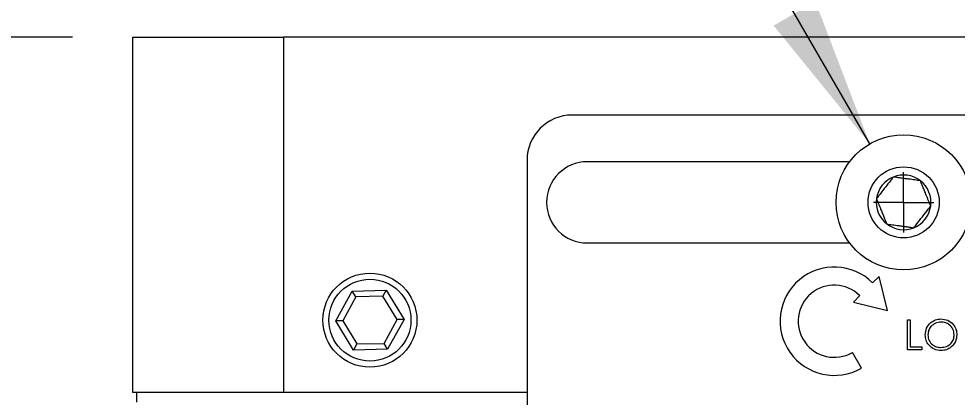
# Model space of a CAD drawing. Header units: millimetres. Extents: x 2 to 278, y 1 to 215.
# Drawn here: x 187.68 to 207.46, y 116.5 to 124.48 of the extents above; entities that cross this region are included whole.
import ezdxf

# ---------------------------------------------------------------- set-up
doc = ezdxf.new("R2010")
doc.units = ezdxf.units.MM
doc.styles.add('SLDTEXTSTYLE0', font='TXT', dxfattribs={"width": 0.75})
doc.dimstyles.new('SLDDIMSTYLE0', dxfattribs={"dimtxt": 2.116667, "dimasz": 3.175, "dimexe": 0, "dimexo": 0.0625, "dimgap": 0.529167, "dimtad": 0, "dimtih": 1, "dimtoh": 1, "dimdec": 1, "dimlfac": 2, "dimrnd": 1e-09, "dimzin": 12, "dimdsep": 46, "dimtxsty": 'SLDTEXTSTYLE0', "dimsah": 1, "dimcen": 0.09, "dimadec": 0, "dimazin": 3, "dimtfac": 1, "dimtdec": 1, "dimtofl": 0, "dimtmove": 0, "dimatfit": 3, "dimfxl": 1, "dimfrac": 2, "dimtolj": 1, "dimtzin": 12, "dimarcsym": 0})
doc.dimstyles.new('SLDDIMSTYLE3', dxfattribs={"dimtxt": 2.116667, "dimasz": 3.175, "dimexe": 0, "dimexo": 0.0625, "dimgap": 0.529167, "dimtad": 0, "dimtih": 1, "dimtoh": 1, "dimdec": 1, "dimlfac": 2, "dimrnd": 1e-09, "dimzin": 12, "dimdsep": 46, "dimtxsty": 'SLDTEXTSTYLE0', "dimsah": 1, "dimcen": 0, "dimadec": 0, "dimazin": 3, "dimtfac": 1, "dimtdec": 1, "dimtofl": 0, "dimtmove": 0, "dimatfit": 3, "dimfxl": 1, "dimfrac": 2, "dimtolj": 1, "dimtzin": 12, "dimarcsym": 0})
doc.dimstyles.new('SLDDIMSTYLE4', dxfattribs={"dimtxt": 2.116667, "dimasz": 3.175, "dimexe": 0, "dimexo": 0.0625, "dimgap": 0.529167, "dimtad": 0, "dimtih": 1, "dimtoh": 1, "dimdec": 1, "dimlfac": 2, "dimrnd": 1e-09, "dimzin": 4, "dimdsep": 46, "dimtxsty": 'SLDTEXTSTYLE0', "dimsah": 1, "dimcen": 0.09, "dimadec": 0, "dimazin": 1, "dimtfac": 1, "dimtdec": 1, "dimtofl": 0, "dimtmove": 0, "dimatfit": 3, "dimfxl": 1, "dimfrac": 2, "dimtolj": 1, "dimtzin": 12, "dimarcsym": 0})

# ---------------------------------------------------------------- blocks, each defined once
blk = doc.blocks.new('_D_2')
at = {"color": 7, "linetype": 'Continuous', "lineweight": 0}
for p, q in [((190.079, 115.33), (190.079, 95.834)), ((227.182, 110.173), (227.182, 95.834)), ((190.079, 97.612), (202.039, 97.612)), ((204.752, 97.612), (204.108, 97.612)), ((204.108, 97.612), (204.108, 94.249)), ((212.509, 97.612), (213.153, 97.612)), ((213.153, 97.612), (213.153, 94.249)), ((227.182, 97.612), (215.221, 97.612)), ((204.108, 94.249), (204.752, 94.249)), ((213.153, 94.249), (212.509, 94.249))]:
    blk.add_line(p, q, dxfattribs=at)
at = {"color": 7, "linetype": 'Continuous', "lineweight": 18}
for points in [[(190.079, 97.612), (193.254, 97.104), (193.254, 98.12)], [(227.182, 97.612), (224.007, 98.12), (224.007, 97.104)]]:
    blk.add_solid(points, dxfattribs=at)
at = {"color": 7, "linetype": 'Continuous', "lineweight": 18, "char_height": 2.1167, "attachment_point": 1, "style": 'SLDTEXTSTYLE0'}
for s, insert in [('74.2mm', (203.248, 100.77)), ('2.92in', (204.752, 96.978))]:
    blk.add_mtext(s, dxfattribs=dict(at, insert=insert))
blk = doc.blocks.new('_D_4')
at = {"color": 7, "linetype": 'Continuous', "lineweight": 0}
for p, q in [((214.682, 140.425), (214.038, 140.425)), ((214.038, 140.425), (214.038, 137.062)), ((222.439, 140.425), (223.083, 140.425)), ((223.083, 140.425), (223.083, 137.062)), ((190.079, 132.945), (190.079, 140.251)), ((247.043, 121.974), (247.043, 140.251)), ((190.079, 138.473), (211.501, 138.473)), ((247.043, 138.473), (225.62, 138.473)), ((214.038, 137.062), (214.682, 137.062)), ((223.083, 137.062), (222.439, 137.062)), ((190.079, 125.363), (190.079, 130.405))]:
    blk.add_line(p, q, dxfattribs=at)
at = {"color": 7, "linetype": 'Continuous', "lineweight": 18}
for points in [[(190.079, 138.473), (193.254, 137.965), (193.254, 138.981)], [(247.043, 138.473), (243.868, 138.981), (243.868, 137.965)]]:
    blk.add_solid(points, dxfattribs=at)
at = {"color": 7, "linetype": 'Continuous', "lineweight": 18, "char_height": 2.1167, "attachment_point": 1, "style": 'SLDTEXTSTYLE0'}
for s, insert in [('113.9mm', (212.397, 143.583)), ('4.49in', (214.682, 139.79)), ('NOMINAL', (211.93, 135.998))]:
    blk.add_mtext(s, dxfattribs=dict(at, insert=insert))
blk = doc.blocks.new('_D_5')
at = {"color": 7, "linetype": 'Continuous', "lineweight": 0}
for p, q in [((199.94, 131.675), (187.127, 131.675)), ((205.616, 121.844), (199.94, 131.675))]:
    blk.add_line(p, q, dxfattribs=at)
at = {"color": 7, "linetype": 'Continuous', "lineweight": 18}
blk.add_solid([(205.616, 121.844), (204.468, 124.848), (203.589, 124.34)], dxfattribs=at)
at = {"color": 7, "linetype": 'Continuous', "lineweight": 18, "char_height": 2.11667, "attachment_point": 1, "style": 'SLDTEXTSTYLE0'}
for s, insert in [('LOCKING PLATE SCREW', (154.45, 132.721)), ('2.0mm [5/64in] HEX', (160.22, 129.358))]:
    blk.add_mtext(s, dxfattribs=dict(at, insert=insert))
blk = doc.blocks.new('_D_6')
at = {"color": 7, "linetype": 'Continuous', "lineweight": 0}
for p, q in [((188.809, 124.093), (177.93, 124.093)), ((179.708, 124.093), (179.708, 118.386)), ((175.83, 114.593), (175.186, 114.593)), ((175.186, 114.593), (175.186, 111.23)), ((183.587, 114.593), (184.231, 114.593)), ((184.231, 114.593), (184.231, 111.23)), ((175.186, 111.23), (175.83, 111.23)), ((184.231, 111.23), (183.587, 111.23)), ((179.708, 105.093), (179.708, 110.801)), ((188.803, 105.093), (177.93, 105.093))]:
    blk.add_line(p, q, dxfattribs=at)
at = {"color": 7, "linetype": 'Continuous', "lineweight": 18}
for points in [[(179.708, 124.093), (179.2, 120.918), (180.216, 120.918)], [(179.708, 105.093), (180.216, 108.268), (179.2, 108.268)]]:
    blk.add_solid(points, dxfattribs=at)
at = {"color": 7, "linetype": 'Continuous', "lineweight": 18, "char_height": 2.1167, "attachment_point": 1, "style": 'SLDTEXTSTYLE0'}
for s, insert in [('38.0mm', (174.326, 117.751)), ('1.50in', (175.83, 113.959))]:
    blk.add_mtext(s, dxfattribs=dict(at, insert=insert))
blk = doc.blocks.new('SW_CENTERMARKSYMBOL_0')
at = {"color": 0, "linetype": 'Continuous', "lineweight": 18}
for q in [(0, 0.635), (-0.635, 0), (0, -0.635), (0.635, 0)]:
    blk.add_line((0, 0), q, dxfattribs=at)

msp = doc.modelspace()

# ---------------------------------------------------------------- linework, layer by layer
at = {"color": 7, "linetype": 'Continuous', "lineweight": 18}
for p, q in [((190.079, 116.6), (190.079, 124.093)), ((190.079, 124.093), (193.254, 124.093)), ((193.254, 124.093), (193.254, 116.6)), ((219.404, 124.093), (193.254, 124.093)), ((213.314, 122.452), (199.344, 122.452)), ((198.391, 121.499), (198.391, 114.197)), ((205.19, 121.467), (199.661, 121.467)), ((199.661, 119.753), (205.19, 119.753)), ((205.811, 119.045), (205.676, 118.91)), ((205.991, 118.326), (205.811, 119.045)), ((194.359, 118.108), (194.705, 118.739)), ((194.705, 118.739), (195.424, 118.755)), ((194.781, 118.614), (194.705, 118.739)), ((195.424, 118.755), (195.354, 118.627)), ((195.424, 118.755), (195.798, 118.141)), ((194.781, 118.614), (194.506, 118.111)), ((195.354, 118.627), (194.781, 118.614)), ((195.651, 118.137), (195.354, 118.627)), ((205.407, 118.641), (205.272, 118.506)), ((205.272, 118.506), (205.991, 118.326)), ((194.506, 118.111), (194.359, 118.108)), ((194.733, 117.493), (194.359, 118.108)), ((194.506, 118.111), (194.803, 117.622)), ((195.376, 117.635), (195.651, 118.137)), ((195.798, 118.141), (195.452, 117.509)), ((195.798, 118.141), (195.651, 118.137)), ((206.41, 118.134), (206.467, 118.134)), ((206.41, 117.499), (206.41, 118.134)), ((206.467, 118.134), (206.467, 117.564)), ((194.803, 117.622), (194.733, 117.493)), ((194.803, 117.622), (195.376, 117.635)), ((195.452, 117.509), (195.376, 117.635)), ((206.467, 117.564), (206.711, 117.564)), ((206.711, 117.564), (206.711, 117.499)), ((195.452, 117.509), (194.733, 117.493)), ((205.44, 117.112), (205.249, 117.442)), ((206.711, 117.499), (206.41, 117.499)), ((193.254, 116.6), (190.079, 116.6)), ((190.161, 116.6), (190.161, 116.394)), ((198.391, 116.6), (193.254, 116.6))]:
    msp.add_line(p, q, dxfattribs=at)
for centre, radius in [((206.329, 120.61), 1.425), ((206.329, 120.61), 0.75), ((195.079, 118.124), 0.991), ((195.079, 118.124), 0.864)]:
    msp.add_circle(centre, radius, dxfattribs=at)
for centre, radius, start, end in [((199.344, 121.499), 0.953, 90, 180), ((199.661, 120.61), 0.857, 90, 270), ((206.329, 120.61), 0.577, 112.1784, 172.1784), ((206.329, 120.61), 0.577, 52.1784, 112.1784), ((206.329, 120.61), 0.577, 352.1784, 52.1784), ((206.329, 120.61), 0.577, 172.1784, 232.1784), ((206.329, 120.61), 0.577, 292.1784, 352.1784), ((206.329, 120.61), 0.577, 232.1784, 292.1784), ((204.868, 118.102), 1.143, 45, 300), ((204.868, 118.102), 0.762, 45, 300)]:
    msp.add_arc(centre, radius, start, end, dxfattribs=at)
for points, knots in [([(206.111, 121.145), (206.106, 121.139), (206.093, 121.123), (206.076, 121.1), (206.053, 121.07), (206.029, 121.039), (205.999, 121.001), (205.968, 120.961), (205.937, 120.921), (205.906, 120.881), (205.877, 120.843), (205.847, 120.805), (205.822, 120.773), (205.797, 120.741), (205.777, 120.714), (205.762, 120.695), (205.757, 120.689)], [0, 0, 0, 0, 0.03883, 0.1166, 0.155556, 0.238619, 0.322154, 0.407544, 0.493762, 0.57354, 0.654037, 0.736529, 0.819573, 0.864564, 0.954781, 1, 1, 1, 1]), ([(206.683, 121.066), (206.643, 121.071), (206.564, 121.082), (206.447, 121.099), (206.34, 121.113), (206.254, 121.125), (206.178, 121.135), (206.133, 121.142), (206.111, 121.145)], [0, 0, 0, 0, 0.2161187, 0.4396254, 0.5932435, 0.7519958, 0.8754297, 1, 1, 1, 1]), ([(206.901, 120.531), (206.893, 120.55), (206.878, 120.586), (206.855, 120.643), (206.831, 120.703), (206.808, 120.758), (206.788, 120.808), (206.77, 120.851), (206.752, 120.895), (206.736, 120.935), (206.717, 120.982), (206.7, 121.025), (206.687, 121.056), (206.683, 121.066)], [0, 0, 0, 0, 0.1077451, 0.2160862, 0.3271875, 0.4397879, 0.5162831, 0.5934317, 0.672515, 0.7521837, 0.8137802, 0.9377055, 1, 1, 1, 1]), ([(205.757, 120.689), (205.764, 120.671), (205.779, 120.634), (205.802, 120.577), (205.826, 120.517), (205.849, 120.462), (205.869, 120.412), (205.887, 120.369), (205.905, 120.325), (205.921, 120.285), (205.94, 120.238), (205.958, 120.196), (205.97, 120.164), (205.975, 120.154)], [0, 0, 0, 0, 0.107745, 0.216086, 0.327188, 0.439788, 0.516283, 0.593432, 0.672515, 0.752184, 0.81378, 0.937706, 1, 1, 1, 1]), ([(206.546, 120.075), (206.567, 120.101), (206.623, 120.174), (206.727, 120.308), (206.828, 120.438), (206.883, 120.509), (206.901, 120.531)], [0, 0, 0, 0, 0.180942, 0.506293, 0.843975, 1, 1, 1, 1]), ([(205.975, 120.154), (205.984, 120.153), (206.013, 120.149), (206.063, 120.142), (206.126, 120.133), (206.18, 120.126), (206.236, 120.118), (206.286, 120.111), (206.34, 120.104), (206.379, 120.098), (206.425, 120.092), (206.48, 120.085), (206.524, 120.078), (206.546, 120.075)], [0, 0, 0, 0, 0.053852, 0.161882, 0.271577, 0.383399, 0.439843, 0.554825, 0.632946, 0.712331, 0.752208, 0.875679, 1, 1, 1, 1]), ([(206.784, 117.813), (206.79, 117.862), (206.802, 117.96), (206.889, 118.072), (206.999, 118.138), (207.076, 118.146), (207.114, 118.15)], [0, 0, 0, 0, 0.279731, 0.559327, 0.77968, 1, 1, 1, 1]), ([(207.114, 118.15), (207.164, 118.145), (207.263, 118.134), (207.375, 118.044), (207.442, 117.933), (207.449, 117.855), (207.452, 117.816)], [0, 0, 0, 0, 0.279767, 0.559358, 0.779571, 1, 1, 1, 1]), ([(207.117, 118.085), (207.077, 118.079), (206.997, 118.069), (206.905, 117.998), (206.85, 117.908), (206.844, 117.845), (206.841, 117.813)], [0, 0, 0, 0, 0.279627, 0.55935, 0.77963, 1, 1, 1, 1]), ([(207.395, 117.816), (207.39, 117.857), (207.38, 117.937), (207.303, 118.025), (207.212, 118.075), (207.149, 118.082), (207.117, 118.085)], [0, 0, 0, 0, 0.279468, 0.55887, 0.779516, 1, 1, 1, 1]), ([(207.119, 117.482), (207.07, 117.488), (206.972, 117.499), (206.862, 117.588), (206.795, 117.697), (206.788, 117.775), (206.784, 117.813)], [0, 0, 0, 0, 0.279663, 0.559354, 0.779636, 1, 1, 1, 1]), ([(206.841, 117.813), (206.846, 117.773), (206.856, 117.693), (206.933, 117.607), (207.023, 117.555), (207.086, 117.55), (207.117, 117.547)], [0, 0, 0, 0, 0.279416, 0.559077, 0.779478, 1, 1, 1, 1]), ([(207.117, 117.547), (207.157, 117.552), (207.238, 117.561), (207.331, 117.631), (207.386, 117.721), (207.392, 117.785), (207.395, 117.816)], [0, 0, 0, 0, 0.27983, 0.559389, 0.779654, 1, 1, 1, 1]), ([(207.452, 117.816), (207.446, 117.767), (207.435, 117.668), (207.345, 117.559), (207.235, 117.492), (207.158, 117.486), (207.119, 117.482)], [0, 0, 0, 0, 0.2796304, 0.5593429, 0.7795972, 1, 1, 1, 1])]:
    msp.add_open_spline(points, degree=3, knots=knots, dxfattribs=at)

# ---------------------------------------------------------------- block references
at = {"color": 7, "linetype": 'Continuous', "lineweight": 0}
msp.add_blockref('SW_CENTERMARKSYMBOL_0', (206.329, 120.61), dxfattribs=at)

# ---------------------------------------------------------------- dimensions: what is measured, and where the dimension line sits
at = {"color": 7, "linetype": 'Continuous', "lineweight": 18}
dim = msp.add_linear_dim(base=(247.043, 138.473), p1=(190.079, 124.093), p2=(247.043, 119.313), text='<>\\PNOMINAL', dimstyle='SLDDIMSTYLE0', dxfattribs=at)
dim.commit()
dim.dimension.update_dxf_attribs({"geometry": '_D_4', "text_midpoint": (218.561, 138.473), "dimtype": 160})
dim = msp.add_diameter_dim_2p(p1=(207.041, 119.376), p2=(205.616, 121.844), text='LOCKING PLATE SCREW\\P2.0mm [5/64in] HEX', dimstyle='SLDDIMSTYLE3', override={"dimpost": '<>'}, dxfattribs=at)
dim.commit()
dim.dimension.update_dxf_attribs({"geometry": '_D_5', "text_midpoint": (170.392, 131.675), "dimtype": 163})
dim = msp.add_linear_dim(base=(179.708, 124.093), p1=(190.073, 105.093), p2=(190.079, 124.093), angle=90, dimstyle='SLDDIMSTYLE4', dxfattribs=at)
dim.commit()
dim.dimension.update_dxf_attribs({"geometry": '_D_6', "text_midpoint": (179.708, 114.593), "dimtype": 160})
dim = msp.add_linear_dim(base=(227.182, 97.612), p1=(190.079, 116.6), p2=(227.182, 111.443), dimstyle='SLDDIMSTYLE0', dxfattribs=at)
dim.commit()
dim.dimension.update_dxf_attribs({"geometry": '_D_2', "text_midpoint": (208.63, 97.612), "dimtype": 160})

doc.saveas('drawing.dxf')
